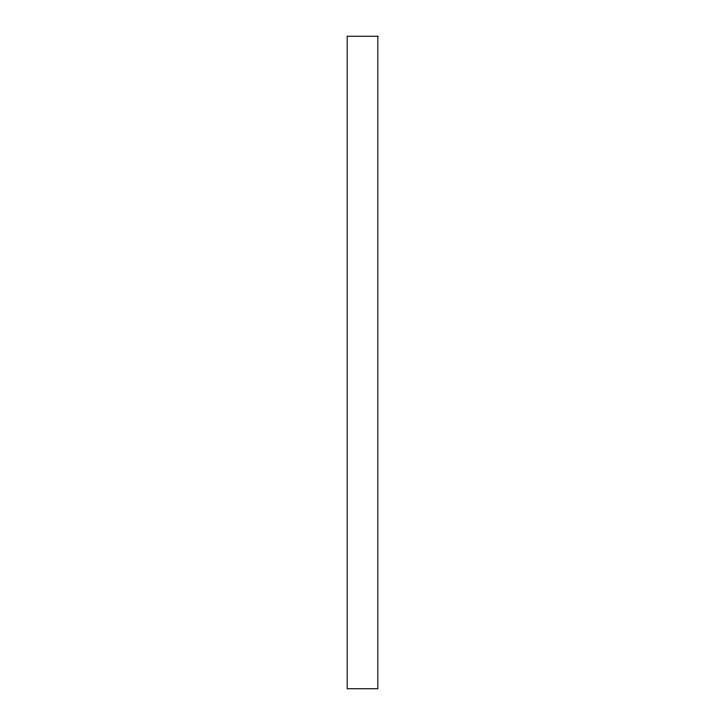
<?xml version="1.0" encoding="UTF-8"?>
<svg xmlns="http://www.w3.org/2000/svg" width="725" height="725" viewBox="0 0 725 725"><rect width="100%" height="100%" fill="white"/><g stroke="black" fill="none" stroke-linecap="round" stroke-linejoin="round"><path stroke-width="1.09" d="M377.825 36.25L347.175 36.25L347.175 688.75L377.825 688.75L377.825 36.25"/></g></svg>
